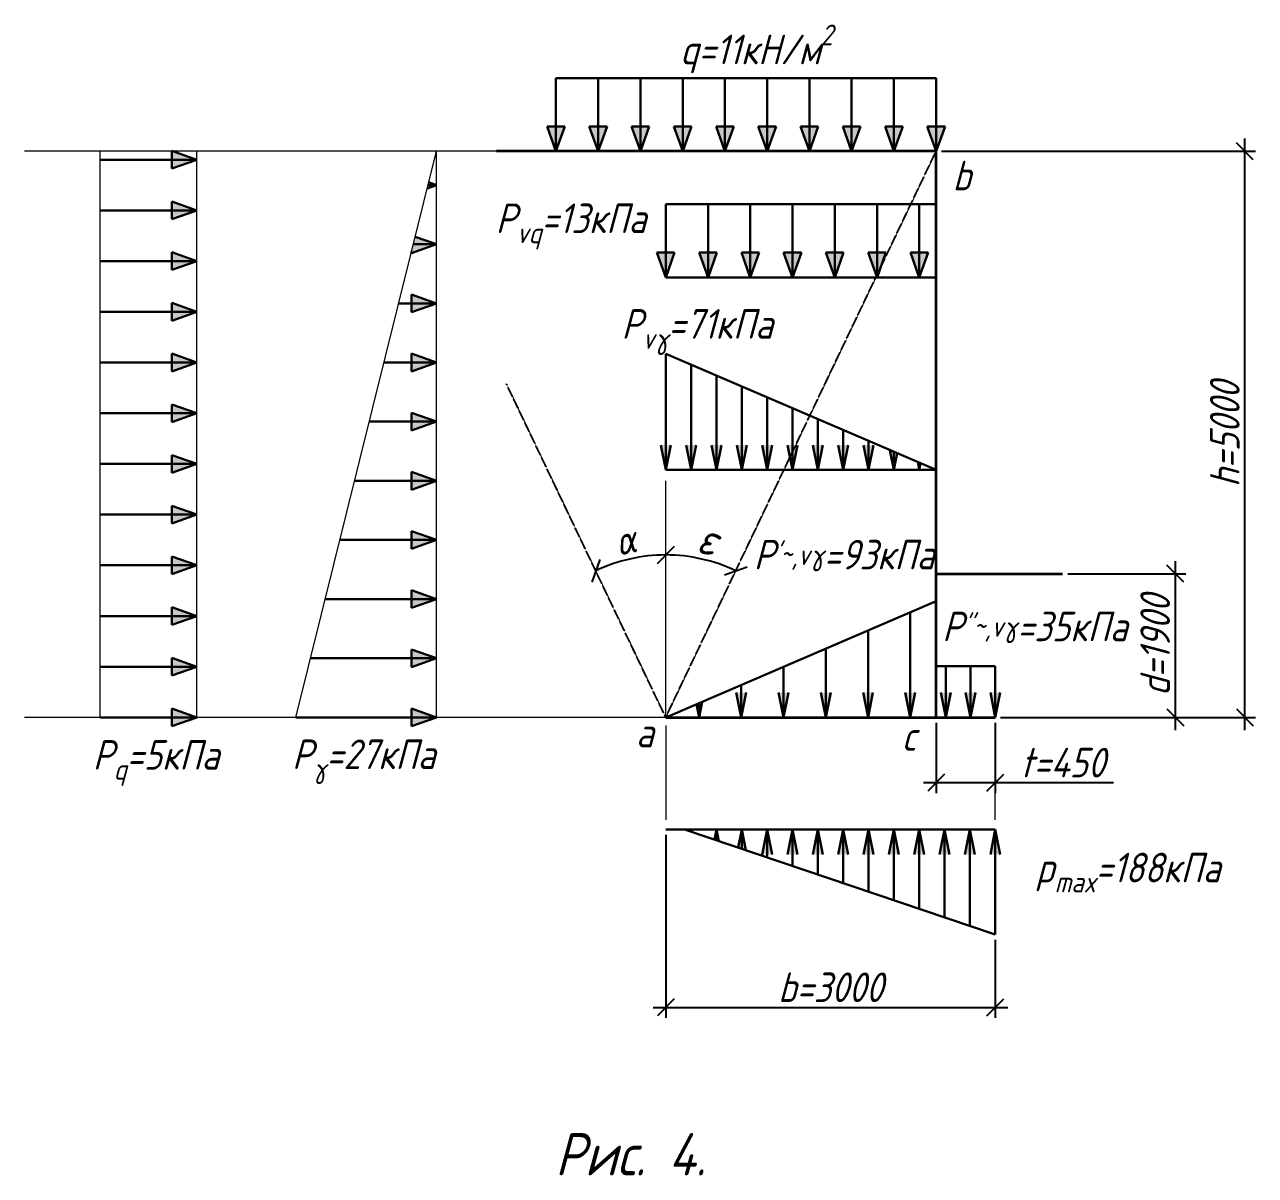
# Model space of a CAD drawing. Header units: millimetres. Extents: x -1004 to 900128, y -352756 to 107728.
# Drawn here: x 462485 to 477051, y -127423 to -113804 of the extents above; entities that cross this region are included whole.
import ezdxf

# ---------------------------------------------------------------- set-up
doc = ezdxf.new("R2010")
doc.units = ezdxf.units.MM
doc.linetypes.add('ACAD_ISO02W100', pattern=[15, 12, -3])
doc.linetypes.add('ACAD_ISO04W100', pattern=[30, 24, -3, 0, -3])
for name, color, linetype, lineweight in [('axles', 152, 'ACAD_ISO04W100', 20), ('basic', 95, 'Continuous', 30), ('hatch', 117, 'ACAD_ISO02W100', 25), ('size', 45, 'Continuous', 20), ('text', 13, 'Continuous', 20), ('thick', 42, 'Continuous', 35), ('thin', 153, 'Continuous', 18)]:
    doc.layers.add(name, color=color, linetype=linetype, lineweight=lineweight)
doc.styles.add('Structures', font='isocpeur.ttf', dxfattribs={"width": 0.85, "oblique": 15})
doc.styles.add('structures 5', font='isocpeur.ttf', dxfattribs={"width": 0.85, "oblique": 15, "height": 5})
doc.dimstyles.new('structures 3.5', dxfattribs={"dimtxt": 3.5, "dimasz": 2, "dimexe": 1.25, "dimexo": 0.625, "dimtad": 1, "dimtxsty": 'Structures', "dimblk": 'OBLIQUE', "dimcen": 2.5, "dimdle": 1.5, "dimadec": 0, "dimazin": 0, "dimtfac": 1, "dimtmove": 0, "dimatfit": 3, "dimfxl": 1, "dimarcsym": 0})

# ---------------------------------------------------------------- blocks, each defined once
blk = doc.blocks.new('_Oblique')
at = {"color": 0, "linetype": 'ByBlock', "lineweight": -2}
blk.add_line((-0.5, -0.5), (0.5, 0.5), dxfattribs=at)
blk = doc.blocks.new('*D722')
at = {"layer": 'Defpoints', "color": 0, "transparency": 16777216}
for p in [(474768, -120303), (473973, -122003), (476103, -122003)]:
    blk.add_point(p, dxfattribs=at)
at = {"layer": 'size', "color": 0, "lineweight": -2, "transparency": 16777216}
for p, q in [((476103, -120153), (476103, -122153)), ((474831, -120303), (476228, -120303)), ((474035, -122003), (476228, -122003))]:
    blk.add_line(p, q, dxfattribs=at)
at = {"layer": 'size', "color": 0, "lineweight": -2, "transparency": 16777216, "xscale": 200, "yscale": 200, "zscale": 200}
for p, rotation in [((476103, -120303), 90), ((476103, -122003), 270)]:
    blk.add_blockref('_Oblique', p, dxfattribs=dict(at, rotation=rotation))
at = {"layer": 'size', "color": 0, "transparency": 16777216, "insert": (475865, -121153), "char_height": 350, "attachment_point": 5, "rotation": 90, "style": 'Structures'}
blk.add_mtext('d=1900', dxfattribs=at)
blk = doc.blocks.new('*D723')
at = {"layer": 'Defpoints', "color": 0, "transparency": 16777216}
for p in [(473273, -122003), (473973, -122003), (473973, -122775)]:
    blk.add_point(p, dxfattribs=at)
at = {"layer": 'size', "color": 0, "lineweight": -2, "transparency": 16777216}
for p, q in [((473273, -122066), (473273, -122900)), ((473973, -122066), (473973, -122900)), ((473123, -122775), (473973, -122775)), ((473973, -122775), (475373, -122775))]:
    blk.add_line(p, q, dxfattribs=at)
at = {"layer": 'size', "color": 0, "lineweight": -2, "transparency": 16777216, "xscale": 200, "yscale": 200, "zscale": 200, "rotation": 180}
blk.add_blockref('_Oblique', (473273, -122775), dxfattribs=at)
at = {"layer": 'size', "color": 0, "lineweight": -2, "transparency": 16777216, "xscale": 200, "yscale": 200, "zscale": 200}
blk.add_blockref('_Oblique', (473973, -122775), dxfattribs=at)
at = {"layer": 'size', "color": 0, "transparency": 16777216, "insert": (474773, -122538), "char_height": 350, "attachment_point": 5, "style": 'Structures'}
blk.add_mtext('t=450', dxfattribs=at)
blk = doc.blocks.new('*D724')
at = {"layer": 'Defpoints', "color": 0, "transparency": 16777216}
for p in [(473273, -115303), (476926, -115303), (473973, -122003)]:
    blk.add_point(p, dxfattribs=at)
at = {"layer": 'size', "color": 0, "lineweight": -2, "transparency": 16777216}
for p, q in [((476926, -122153), (476926, -115153)), ((473335, -115303), (477051, -115303)), ((474035, -122003), (477051, -122003))]:
    blk.add_line(p, q, dxfattribs=at)
at = {"layer": 'size', "color": 0, "lineweight": -2, "transparency": 16777216, "xscale": 200, "yscale": 200, "zscale": 200}
for p, rotation in [((476926, -115303), 90), ((476926, -122003), 270)]:
    blk.add_blockref('_Oblique', p, dxfattribs=dict(at, rotation=rotation))
at = {"layer": 'size', "color": 0, "transparency": 16777216, "insert": (476689, -118653), "char_height": 350, "attachment_point": 5, "rotation": 90, "style": 'Structures'}
blk.add_mtext('h=5000', dxfattribs=at)
blk = doc.blocks.new('*D725')
at = {"layer": 'Defpoints', "color": 0, "transparency": 16777216}
for p in [(473273, -115303), (470073, -119202), (470357, -120103), (470073, -122003), (470073, -122003)]:
    blk.add_point(p, dxfattribs=at)
at = {"layer": 'size', "color": 0, "lineweight": -2, "transparency": 16777216}
blk.add_arc((470073, -122003), 1922, 64.4703, 90, dxfattribs=at)
at = {"layer": 'size', "color": 0, "lineweight": -2, "transparency": 16777216, "xscale": 200, "yscale": 200, "zscale": 200}
for p, rotation in [((470073, -120081), 179.9999999999999), ((470901, -120269), 334.470302009467)]:
    blk.add_blockref('_Oblique', p, dxfattribs=dict(at, rotation=rotation))
at = {"layer": 'size', "color": 0, "transparency": 16777216, "insert": (470576, -119888), "char_height": 350, "attachment_point": 5, "rotation": 346.6245, "style": 'Structures'}
blk.add_mtext('{\\H1.08333x;ε}', dxfattribs=at)
blk = doc.blocks.new('*D726')
at = {"layer": 'Defpoints', "color": 0, "transparency": 16777216}
for p in [(466873, -115303), (470073, -115553), (469789, -120103), (470073, -122003), (470073, -122003)]:
    blk.add_point(p, dxfattribs=at)
at = {"layer": 'size', "color": 0, "lineweight": -2, "transparency": 16777216}
blk.add_arc((470073, -122003), 1922, 90, 115.5297, dxfattribs=at)
at = {"layer": 'size', "color": 0, "lineweight": -2, "transparency": 16777216, "xscale": 200, "yscale": 200, "zscale": 200}
blk.add_blockref('_Oblique', (470073, -120081), dxfattribs=at)
at = {"layer": 'size', "color": 0, "lineweight": -2, "transparency": 16777216, "xscale": 200, "yscale": 200, "zscale": 200, "rotation": 205.5296979905329}
blk.add_blockref('_Oblique', (469245, -120269), dxfattribs=at)
at = {"layer": 'size', "color": 0, "transparency": 16777216, "insert": (469597, -119904), "char_height": 350, "width": 756.43, "attachment_point": 5, "rotation": 12.7648, "style": 'Structures'}
blk.add_mtext('{\\H0.95833x;α}', dxfattribs=at)
blk = doc.blocks.new('*D732')
at = {"layer": 'Defpoints', "color": 0, "transparency": 16777216}
for p in [(470073, -123330), (473973, -124572), (473973, -125435)]:
    blk.add_point(p, dxfattribs=at)
at = {"layer": 'size', "color": 0, "lineweight": -2, "transparency": 16777216}
for p, q in [((470073, -123392), (470073, -125560)), ((473973, -124634), (473973, -125560)), ((469923, -125435), (474123, -125435))]:
    blk.add_line(p, q, dxfattribs=at)
at = {"layer": 'size', "color": 0, "lineweight": -2, "transparency": 16777216, "xscale": 200, "yscale": 200, "zscale": 200, "rotation": 180}
blk.add_blockref('_Oblique', (470073, -125435), dxfattribs=at)
at = {"layer": 'size', "color": 0, "lineweight": -2, "transparency": 16777216, "xscale": 200, "yscale": 200, "zscale": 200}
blk.add_blockref('_Oblique', (473973, -125435), dxfattribs=at)
at = {"layer": 'size', "color": 0, "transparency": 16777216, "insert": (472023, -125197), "char_height": 350, "attachment_point": 5, "style": 'Structures'}
blk.add_mtext('b=3000', dxfattribs=at)

msp = doc.modelspace()

# ---------------------------------------------------------------- hatches: boundary and pattern name
at = {"layer": 'basic'}
h = msp.add_hatch(color=256, dxfattribs=at)
h.dxf.hatch_style = 1
h.paths.add_polyline_path([(468667.973, -115008.495), (468772.899, -115303.151), (468772.899, -115008.495)])
h.paths.add_polyline_path([(468772.899, -115008.495), (468772.899, -115303.151), (468877.824, -115008.495)])
h = msp.add_hatch(color=256, dxfattribs=at)
h.dxf.hatch_style = 1
h.paths.add_polyline_path([(469167.973, -115008.495), (469272.899, -115303.151), (469272.899, -115008.495)])
h.paths.add_polyline_path([(469272.899, -115008.495), (469272.899, -115303.151), (469377.824, -115008.495)])
h = msp.add_hatch(color=256, dxfattribs=at)
h.dxf.hatch_style = 1
h.paths.add_polyline_path([(469667.973, -115008.495), (469772.899, -115303.151), (469772.899, -115008.495)])
h.paths.add_polyline_path([(469772.899, -115008.495), (469772.899, -115303.151), (469877.824, -115008.495)])
h = msp.add_hatch(color=256, dxfattribs=at)
h.dxf.hatch_style = 1
h.paths.add_polyline_path([(470167.973, -115008.495), (470272.899, -115303.151), (470272.899, -115008.495)])
h.paths.add_polyline_path([(470272.899, -115008.495), (470272.899, -115303.151), (470377.824, -115008.495)])
h = msp.add_hatch(color=256, dxfattribs=at)
h.dxf.hatch_style = 1
h.paths.add_polyline_path([(470667.973, -115008.495), (470772.899, -115303.151), (470772.899, -115008.495)])
h.paths.add_polyline_path([(470772.899, -115008.495), (470772.899, -115303.151), (470877.824, -115008.495)])
h = msp.add_hatch(color=256, dxfattribs=at)
h.dxf.hatch_style = 1
h.paths.add_polyline_path([(471167.973, -115008.495), (471272.899, -115303.151), (471272.899, -115008.495)])
h.paths.add_polyline_path([(471272.899, -115008.495), (471272.899, -115303.151), (471377.824, -115008.495)])
h = msp.add_hatch(color=256, dxfattribs=at)
h.dxf.hatch_style = 1
h.paths.add_polyline_path([(471667.973, -115008.495), (471772.899, -115303.151), (471772.899, -115008.495)])
h.paths.add_polyline_path([(471772.899, -115008.495), (471772.899, -115303.151), (471877.824, -115008.495)])
h = msp.add_hatch(color=256, dxfattribs=at)
h.dxf.hatch_style = 1
h.paths.add_polyline_path([(472167.973, -115008.495), (472272.899, -115303.151), (472272.899, -115008.495)])
h.paths.add_polyline_path([(472272.899, -115008.495), (472272.899, -115303.151), (472377.824, -115008.495)])
h = msp.add_hatch(color=256, dxfattribs=at)
h.dxf.hatch_style = 1
h.paths.add_polyline_path([(472667.973, -115008.495), (472772.899, -115303.151), (472772.899, -115008.495)])
h.paths.add_polyline_path([(472772.899, -115008.495), (472772.899, -115303.151), (472877.824, -115008.495)])
h = msp.add_hatch(color=256, dxfattribs=at)
h.dxf.hatch_style = 1
h.paths.add_polyline_path([(473167.973, -115008.495), (473272.899, -115303.151), (473272.899, -115008.495)])
h.paths.add_polyline_path([(473272.899, -115008.495), (473272.899, -115303.151), (473377.824, -115008.495)])
h = msp.add_hatch(color=256, dxfattribs=at)
h.dxf.hatch_style = 1
h.paths.add_polyline_path([(464227.918, -115298.226), (464522.574, -115403.151), (464227.918, -115403.151)])
h.paths.add_polyline_path([(464227.918, -115403.151), (464522.574, -115403.151), (464227.918, -115508.077)])
h = msp.add_hatch(color=256, dxfattribs=at)
h.dxf.hatch_style = 1
h.paths.add_polyline_path([(467266.571, -115670.666), (467258.507, -115703.151), (467357.8, -115703.151)])
h.paths.add_polyline_path([(467357.8, -115703.151), (467258.507, -115703.151), (467248.879, -115741.937)])
h.paths.add_polyline_path([(467357.8, -116403.151), (467084.745, -116403.151), (467072.742, -116451.504), (467097.777, -116495.744)])
h.paths.add_polyline_path([(467106.921, -116313.815), (467084.745, -116403.151), (467357.8, -116403.151)])
h.paths.add_polyline_path([(467072.742, -116451.504), (467063.143, -116490.172), (467063.143, -116508.077), (467097.777, -116495.744)])
h = msp.add_hatch(color=256, dxfattribs=at)
h.dxf.hatch_style = 1
h.paths.add_polyline_path([(464227.918, -115898.226), (464522.574, -116003.151), (464227.918, -116003.151)])
h.paths.add_polyline_path([(464227.918, -116003.151), (464522.574, -116003.151), (464227.918, -116108.077)])
h = msp.add_hatch(color=256, dxfattribs=at)
h.dxf.hatch_style = 1
h.paths.add_polyline_path([(464227.918, -116498.226), (464522.574, -116603.151), (464227.918, -116603.151)])
h.paths.add_polyline_path([(464227.918, -116603.151), (464522.574, -116603.151), (464227.918, -116708.077)])
h = msp.add_hatch(color=256, dxfattribs=at)
h.dxf.hatch_style = 1
h.paths.add_polyline_path([(469967.973, -116501.949), (470072.899, -116796.605), (470072.899, -116501.949)])
h.paths.add_polyline_path([(470072.899, -116501.949), (470072.899, -116796.605), (470177.824, -116501.949)])
h = msp.add_hatch(color=256, dxfattribs=at)
h.dxf.hatch_style = 1
h.paths.add_polyline_path([(470467.973, -116501.949), (470572.899, -116796.605), (470572.899, -116501.949)])
h.paths.add_polyline_path([(470572.899, -116501.949), (470572.899, -116796.605), (470677.824, -116501.949)])
h = msp.add_hatch(color=256, dxfattribs=at)
h.dxf.hatch_style = 1
h.paths.add_polyline_path([(470967.973, -116501.949), (471072.899, -116796.605), (471072.899, -116501.949)])
h.paths.add_polyline_path([(471072.899, -116501.949), (471072.899, -116796.605), (471177.824, -116501.949)])
h = msp.add_hatch(color=256, dxfattribs=at)
h.dxf.hatch_style = 1
h.paths.add_polyline_path([(471467.973, -116501.949), (471572.899, -116796.605), (471572.899, -116501.949)])
h.paths.add_polyline_path([(471572.899, -116501.949), (471572.899, -116796.605), (471677.824, -116501.949)])
h = msp.add_hatch(color=256, dxfattribs=at)
h.dxf.hatch_style = 1
h.paths.add_polyline_path([(471967.973, -116501.949), (472072.899, -116796.605), (472072.899, -116501.949)])
h.paths.add_polyline_path([(472072.899, -116501.949), (472072.899, -116796.605), (472177.824, -116501.949)])
h = msp.add_hatch(color=256, dxfattribs=at)
h.dxf.hatch_style = 1
h.paths.add_polyline_path([(472467.973, -116501.949), (472572.899, -116796.605), (472572.899, -116501.949)])
h.paths.add_polyline_path([(472572.899, -116501.949), (472572.899, -116796.605), (472677.824, -116501.949)])
h = msp.add_hatch(color=256, dxfattribs=at)
h.dxf.hatch_style = 1
h.paths.add_polyline_path([(472967.973, -116501.949), (473072.899, -116796.605), (473072.899, -116501.949)])
h.paths.add_polyline_path([(473072.899, -116501.949), (473072.899, -116796.605), (473177.824, -116501.949)])
h = msp.add_hatch(color=256, dxfattribs=at)
h.dxf.hatch_style = 1
h.paths.add_polyline_path([(464227.918, -117098.226), (464522.574, -117203.151), (464227.918, -117203.151)])
h.paths.add_polyline_path([(464227.918, -117203.151), (464522.574, -117203.151), (464227.918, -117308.077)])
h = msp.add_hatch(color=256, dxfattribs=at)
h.dxf.hatch_style = 1
h.paths.add_polyline_path([(467063.143, -116998.226), (467357.8, -117103.151), (467063.143, -117103.151)])
h.paths.add_polyline_path([(467063.143, -117103.151), (467357.8, -117103.151), (467063.143, -117208.077)])
h = msp.add_hatch(color=256, dxfattribs=at)
h.dxf.hatch_style = 1
h.paths.add_polyline_path([(464227.918, -117698.226), (464522.574, -117803.151), (464227.918, -117803.151)])
h.paths.add_polyline_path([(464227.918, -117803.151), (464522.574, -117803.151), (464227.918, -117908.077)])
h = msp.add_hatch(color=256, dxfattribs=at)
h.dxf.hatch_style = 1
h.paths.add_polyline_path([(467063.143, -117698.226), (467357.8, -117803.151), (467063.143, -117803.151)])
h.paths.add_polyline_path([(467063.143, -117803.151), (467357.8, -117803.151), (467063.143, -117908.077)])
h = msp.add_hatch(color=256, dxfattribs=at)
h.dxf.hatch_style = 1
h.paths.add_polyline_path([(464227.918, -118298.226), (464522.574, -118403.151), (464227.918, -118403.151)])
h.paths.add_polyline_path([(464227.918, -118403.151), (464522.574, -118403.151), (464227.918, -118508.077)])
h = msp.add_hatch(color=256, dxfattribs=at)
h.dxf.hatch_style = 1
h.paths.add_polyline_path([(467063.143, -118398.226), (467357.8, -118503.151), (467063.143, -118503.151)])
h.paths.add_polyline_path([(467063.143, -118503.151), (467357.8, -118503.151), (467063.143, -118608.077)])
h = msp.add_hatch(color=256, dxfattribs=at)
h.dxf.hatch_style = 1
h.paths.add_polyline_path([(470014.167, -118779.315), (470072.899, -118779.315), (470072.899, -119073.971)])
h.paths.add_polyline_path([(470072.899, -118779.315), (470131.631, -118779.315), (470072.899, -119073.971)])
h = msp.add_hatch(color=256, dxfattribs=at)
h.dxf.hatch_style = 1
h.paths.add_polyline_path([(470314.167, -118779.315), (470372.899, -118779.315), (470372.899, -119073.971)])
h.paths.add_polyline_path([(470372.899, -118779.315), (470431.631, -118779.315), (470372.899, -119073.971)])
h = msp.add_hatch(color=256, dxfattribs=at)
h.dxf.hatch_style = 1
h.paths.add_polyline_path([(470614.167, -118779.315), (470672.899, -118779.315), (470672.899, -119073.971)])
h.paths.add_polyline_path([(470672.899, -118779.315), (470731.631, -118779.315), (470672.899, -119073.971)])
h = msp.add_hatch(color=256, dxfattribs=at)
h.dxf.hatch_style = 1
h.paths.add_polyline_path([(470914.167, -118779.315), (470972.899, -118779.315), (470972.899, -119073.971)])
h.paths.add_polyline_path([(470972.899, -118779.315), (471031.631, -118779.315), (470972.899, -119073.971)])
h = msp.add_hatch(color=256, dxfattribs=at)
h.dxf.hatch_style = 1
h.paths.add_polyline_path([(471214.167, -118779.315), (471272.899, -118779.315), (471272.899, -119073.971)])
h.paths.add_polyline_path([(471272.899, -118779.315), (471331.631, -118779.315), (471272.899, -119073.971)])
h = msp.add_hatch(color=256, dxfattribs=at)
h.dxf.hatch_style = 1
h.paths.add_polyline_path([(471514.167, -118779.315), (471572.899, -118779.315), (471572.899, -119073.971)])
h.paths.add_polyline_path([(471572.899, -118779.315), (471631.631, -118779.315), (471572.899, -119073.971)])
h = msp.add_hatch(color=256, dxfattribs=at)
h.dxf.hatch_style = 1
h.paths.add_polyline_path([(471814.167, -118779.315), (471872.899, -118779.315), (471872.899, -119073.971)])
h.paths.add_polyline_path([(471872.899, -118779.315), (471931.631, -118779.315), (471872.899, -119073.971)])
h = msp.add_hatch(color=256, dxfattribs=at)
h.dxf.hatch_style = 1
h.paths.add_polyline_path([(472114.167, -118779.315), (472172.899, -118779.315), (472172.899, -119073.971)])
h.paths.add_polyline_path([(472172.899, -118779.315), (472231.631, -118779.315), (472172.899, -119073.971)])
h = msp.add_hatch(color=256, dxfattribs=at)
h.dxf.hatch_style = 1
h.paths.add_polyline_path([(472414.167, -118779.315), (472472.899, -118779.315), (472472.899, -119073.971)])
h.paths.add_polyline_path([(472472.899, -118779.315), (472531.631, -118779.315), (472472.899, -119073.971)])
h = msp.add_hatch(color=256, dxfattribs=at)
h.dxf.hatch_style = 1
h.paths.add_polyline_path([(472812.313, -118876.232), (472772.899, -118859.31), (472772.899, -119073.971)])
h.paths.add_polyline_path([(472772.899, -118859.31), (472726.108, -118839.222), (472772.899, -119073.971)])
h.paths.add_polyline_path([(473088.664, -118994.875), (473072.899, -118988.107), (473072.899, -119073.971)])
h.paths.add_polyline_path([(473072.899, -118988.107), (473054.182, -118980.071), (473072.899, -119073.971)])
h = msp.add_hatch(color=256, dxfattribs=at)
h.dxf.hatch_style = 1
h.paths.add_polyline_path([(464227.918, -118898.226), (464522.574, -119003.151), (464227.918, -119003.151)])
h.paths.add_polyline_path([(464227.918, -119003.151), (464522.574, -119003.151), (464227.918, -119108.077)])
h = msp.add_hatch(color=256, dxfattribs=at)
h.dxf.hatch_style = 1
h.paths.add_polyline_path([(467063.143, -119098.226), (467357.8, -119203.151), (467063.143, -119203.151)])
h.paths.add_polyline_path([(467063.143, -119203.151), (467357.8, -119203.151), (467063.143, -119308.077)])
h = msp.add_hatch(color=256, dxfattribs=at)
h.dxf.hatch_style = 1
h.paths.add_polyline_path([(464227.918, -119498.226), (464522.574, -119603.151), (464227.918, -119603.151)])
h.paths.add_polyline_path([(464227.918, -119603.151), (464522.574, -119603.151), (464227.918, -119708.077)])
h = msp.add_hatch(color=256, dxfattribs=at)
h.dxf.hatch_style = 1
h.paths.add_polyline_path([(467063.143, -119798.226), (467357.8, -119903.151), (467063.143, -119903.151)])
h.paths.add_polyline_path([(467063.143, -119903.151), (467357.8, -119903.151), (467063.143, -120008.077)])
h = msp.add_hatch(color=256, dxfattribs=at)
h.dxf.hatch_style = 1
h.paths.add_polyline_path([(464227.918, -120098.226), (464522.574, -120203.151), (464227.918, -120203.151)])
h.paths.add_polyline_path([(464227.918, -120203.151), (464522.574, -120203.151), (464227.918, -120308.077)])
h = msp.add_hatch(color=256, dxfattribs=at)
h.dxf.hatch_style = 1
h.paths.add_polyline_path([(467063.143, -120498.226), (467357.8, -120603.151), (467063.143, -120603.151)])
h.paths.add_polyline_path([(467063.143, -120603.151), (467357.8, -120603.151), (467063.143, -120708.077)])
h = msp.add_hatch(color=256, dxfattribs=at)
h.dxf.hatch_style = 1
h.paths.add_polyline_path([(464227.918, -120698.226), (464522.574, -120803.151), (464227.918, -120803.151)])
h.paths.add_polyline_path([(464227.918, -120803.151), (464522.574, -120803.151), (464227.918, -120908.077)])
h = msp.add_hatch(color=256, dxfattribs=at)
h.dxf.hatch_style = 1
h.paths.add_polyline_path([(464227.918, -121298.226), (464522.574, -121403.151), (464227.918, -121403.151)])
h.paths.add_polyline_path([(464227.918, -121403.151), (464522.574, -121403.151), (464227.918, -121508.077)])
h = msp.add_hatch(color=256, dxfattribs=at)
h.dxf.hatch_style = 1
h.paths.add_polyline_path([(467063.143, -121198.226), (467357.8, -121303.151), (467063.143, -121303.151)])
h.paths.add_polyline_path([(467063.143, -121303.151), (467357.8, -121303.151), (467063.143, -121408.077)])
h = msp.add_hatch(color=256, dxfattribs=at)
h.dxf.hatch_style = 1
h.paths.add_polyline_path([(471025.284, -121708.495), (470966.552, -121708.495), (470966.552, -122003.151)])
h.paths.add_polyline_path([(470966.552, -121708.495), (470907.82, -121708.495), (470966.552, -122003.151)])
h = msp.add_hatch(color=256, dxfattribs=at)
h.dxf.hatch_style = 1
h.paths.add_polyline_path([(471525.284, -121708.495), (471466.552, -121708.495), (471466.552, -122003.151)])
h.paths.add_polyline_path([(471466.552, -121708.495), (471407.82, -121708.495), (471466.552, -122003.151)])
h = msp.add_hatch(color=256, dxfattribs=at)
h.dxf.hatch_style = 1
h.paths.add_polyline_path([(472025.284, -121708.495), (471966.552, -121708.495), (471966.552, -122003.151)])
h.paths.add_polyline_path([(471966.552, -121708.495), (471907.82, -121708.495), (471966.552, -122003.151)])
h = msp.add_hatch(color=256, dxfattribs=at)
h.dxf.hatch_style = 1
h.paths.add_polyline_path([(472525.284, -121708.495), (472466.552, -121708.495), (472466.552, -122003.151)])
h.paths.add_polyline_path([(472466.552, -121708.495), (472407.82, -121708.495), (472466.552, -122003.151)])
h = msp.add_hatch(color=256, dxfattribs=at)
h.dxf.hatch_style = 1
h.paths.add_polyline_path([(473025.284, -121708.495), (472966.552, -121708.495), (472966.552, -122003.151)])
h.paths.add_polyline_path([(472966.552, -121708.495), (472907.82, -121708.495), (472966.552, -122003.151)])
h = msp.add_hatch(color=256, dxfattribs=at)
h.dxf.hatch_style = 1
h.paths.add_polyline_path([(473446.21, -121708.495), (473387.478, -121708.495), (473387.478, -122003.151)])
h.paths.add_polyline_path([(473387.478, -121708.495), (473328.746, -121708.495), (473387.478, -122003.151)])
h = msp.add_hatch(color=256, dxfattribs=at)
h.dxf.hatch_style = 1
h.paths.add_polyline_path([(473738.92, -121708.495), (473680.188, -121708.495), (473680.188, -122003.151)])
h.paths.add_polyline_path([(473680.188, -121708.495), (473621.456, -121708.495), (473680.188, -122003.151)])
h = msp.add_hatch(color=256, dxfattribs=at)
h.dxf.hatch_style = 1
h.paths.add_polyline_path([(474031.631, -121708.495), (473972.899, -121708.495), (473972.899, -122003.151)])
h.paths.add_polyline_path([(473972.899, -121708.495), (473914.167, -121708.495), (473972.899, -122003.151)])
h = msp.add_hatch(color=256, dxfattribs=at)
h.dxf.hatch_style = 1
h.paths.add_polyline_path([(464227.918, -121898.226), (464522.574, -122003.151), (464227.918, -122003.151)])
h.paths.add_polyline_path([(464227.918, -122003.151), (464522.574, -122003.151), (464227.918, -122108.077)])
h = msp.add_hatch(color=256, dxfattribs=at)
h.dxf.hatch_style = 1
h.paths.add_polyline_path([(467063.143, -121898.226), (467357.8, -122003.151), (467063.143, -122003.151)])
h.paths.add_polyline_path([(467063.143, -122003.151), (467357.8, -122003.151), (467063.143, -122108.077)])
h = msp.add_hatch(color=256, dxfattribs=at)
h.dxf.hatch_style = 1
h.paths.add_polyline_path([(470503.391, -121818.332), (470466.552, -121834.148), (470466.552, -122003.151)])
h.paths.add_polyline_path([(470466.552, -121834.148), (470435.521, -121847.47), (470466.552, -122003.151)])
h = msp.add_hatch(color=256, dxfattribs=at)
h.dxf.hatch_style = 1
h.paths.add_polyline_path([(470972.899, -123329.605), (470972.899, -123559.162), (471021.956, -123575.723)])
h.paths.add_polyline_path([(470972.899, -123329.605), (470930.027, -123544.689), (470972.899, -123559.162)])
h.paths.add_polyline_path([(470672.899, -123329.605), (470672.899, -123457.887), (470700.313, -123467.141)])
h.paths.add_polyline_path([(470672.899, -123329.605), (470648.941, -123449.799), (470672.899, -123457.887)])
h.paths.add_polyline_path([(470372.899, -123329.605), (470367.855, -123354.909), (470372.899, -123356.612)])
h.paths.add_polyline_path([(470372.899, -123329.605), (470372.899, -123356.612), (470378.67, -123358.56)])
h = msp.add_hatch(color=256, dxfattribs=at)
h.dxf.hatch_style = 1
h.paths.add_polyline_path([(471214.167, -123624.261), (471272.899, -123624.261), (471272.899, -123329.605)])
h.paths.add_polyline_path([(471272.899, -123624.261), (471331.631, -123624.261), (471272.899, -123329.605)])
h = msp.add_hatch(color=256, dxfattribs=at)
h.dxf.hatch_style = 1
h.paths.add_polyline_path([(471514.167, -123624.261), (471572.899, -123624.261), (471572.899, -123329.605)])
h.paths.add_polyline_path([(471572.899, -123624.261), (471631.631, -123624.261), (471572.899, -123329.605)])
h = msp.add_hatch(color=256, dxfattribs=at)
h.dxf.hatch_style = 1
h.paths.add_polyline_path([(471814.167, -123624.261), (471872.899, -123624.261), (471872.899, -123329.605)])
h.paths.add_polyline_path([(471872.899, -123624.261), (471931.631, -123624.261), (471872.899, -123329.605)])
h = msp.add_hatch(color=256, dxfattribs=at)
h.dxf.hatch_style = 1
h.paths.add_polyline_path([(472114.167, -123624.261), (472172.899, -123624.261), (472172.899, -123329.605)])
h.paths.add_polyline_path([(472172.899, -123624.261), (472231.631, -123624.261), (472172.899, -123329.605)])
h = msp.add_hatch(color=256, dxfattribs=at)
h.dxf.hatch_style = 1
h.paths.add_polyline_path([(472414.167, -123624.261), (472472.899, -123624.261), (472472.899, -123329.605)])
h.paths.add_polyline_path([(472472.899, -123624.261), (472531.631, -123624.261), (472472.899, -123329.605)])
h = msp.add_hatch(color=256, dxfattribs=at)
h.dxf.hatch_style = 1
h.paths.add_polyline_path([(472714.167, -123624.261), (472772.899, -123624.261), (472772.899, -123329.605)])
h.paths.add_polyline_path([(472772.899, -123624.261), (472831.631, -123624.261), (472772.899, -123329.605)])
h = msp.add_hatch(color=256, dxfattribs=at)
h.dxf.hatch_style = 1
h.paths.add_polyline_path([(473014.167, -123624.261), (473072.899, -123624.261), (473072.899, -123329.605)])
h.paths.add_polyline_path([(473072.899, -123624.261), (473131.631, -123624.261), (473072.899, -123329.605)])
h = msp.add_hatch(color=256, dxfattribs=at)
h.dxf.hatch_style = 1
h.paths.add_polyline_path([(473314.167, -123624.261), (473372.899, -123624.261), (473372.899, -123329.605)])
h.paths.add_polyline_path([(473372.899, -123624.261), (473431.631, -123624.261), (473372.899, -123329.605)])
h = msp.add_hatch(color=256, dxfattribs=at)
h.dxf.hatch_style = 1
h.paths.add_polyline_path([(473614.167, -123624.261), (473672.899, -123624.261), (473672.899, -123329.605)])
h.paths.add_polyline_path([(473672.899, -123624.261), (473731.631, -123624.261), (473672.899, -123329.605)])
h = msp.add_hatch(color=256, dxfattribs=at)
h.dxf.hatch_style = 1
h.paths.add_polyline_path([(473914.167, -123624.261), (473972.899, -123624.261), (473972.899, -123329.605)])
h.paths.add_polyline_path([(473972.899, -123624.261), (474031.631, -123624.261), (473972.899, -123329.605)])

# ---------------------------------------------------------------- linework, layer by layer
at = {"layer": 'axles', "ltscale": 0.2}
for p, q in [((468071.183, -115303.151), (462484.574, -115303.151)), ((470072.899, -122003.151), (462484.574, -122003.151))]:
    msp.add_line(p, q, dxfattribs=at)
at = {"layer": 'basic'}
for p, q in [((468772.899, -115303.151), (468772.899, -114436.618)), ((473272.899, -114436.618), (468772.899, -114436.618)), ((469272.899, -115303.151), (469272.899, -114436.618)), ((469772.899, -115303.151), (469772.899, -114436.618)), ((470272.899, -115303.151), (470272.899, -114436.618)), ((470772.899, -115303.151), (470772.899, -114436.618)), ((471272.899, -115303.151), (471272.899, -114436.618)), ((471772.899, -115303.151), (471772.899, -114436.618)), ((472272.899, -115303.151), (472272.899, -114436.618)), ((472772.899, -115303.151), (472772.899, -114436.618)), ((473272.899, -115303.151), (473272.899, -114436.618)), ((468772.899, -115303.151), (468667.973, -115008.495)), ((468877.824, -115008.495), (468667.973, -115008.495)), ((468772.899, -115303.151), (468877.824, -115008.495)), ((469272.899, -115303.151), (469167.973, -115008.495)), ((469377.824, -115008.495), (469167.973, -115008.495)), ((469272.899, -115303.151), (469377.824, -115008.495)), ((469772.899, -115303.151), (469667.973, -115008.495)), ((469877.824, -115008.495), (469667.973, -115008.495)), ((469772.899, -115303.151), (469877.824, -115008.495)), ((470272.899, -115303.151), (470167.973, -115008.495)), ((470377.824, -115008.495), (470167.973, -115008.495)), ((470272.899, -115303.151), (470377.824, -115008.495)), ((470772.899, -115303.151), (470667.973, -115008.495)), ((470877.824, -115008.495), (470667.973, -115008.495)), ((470772.899, -115303.151), (470877.824, -115008.495)), ((471272.899, -115303.151), (471167.973, -115008.495)), ((471377.824, -115008.495), (471167.973, -115008.495)), ((471272.899, -115303.151), (471377.824, -115008.495)), ((471772.899, -115303.151), (471667.973, -115008.495)), ((471877.824, -115008.495), (471667.973, -115008.495)), ((471772.899, -115303.151), (471877.824, -115008.495)), ((472272.899, -115303.151), (472167.973, -115008.495)), ((472377.824, -115008.495), (472167.973, -115008.495)), ((472272.899, -115303.151), (472377.824, -115008.495)), ((472772.899, -115303.151), (472667.973, -115008.495)), ((472877.824, -115008.495), (472667.973, -115008.495)), ((472772.899, -115303.151), (472877.824, -115008.495)), ((473272.899, -115303.151), (473167.973, -115008.495)), ((473377.824, -115008.495), (473167.973, -115008.495)), ((473272.899, -115303.151), (473377.824, -115008.495)), ((464522.574, -115403.151), (464227.918, -115298.226)), ((464227.918, -115508.077), (464227.918, -115298.226)), ((464522.574, -115403.151), (463380.707, -115403.151)), ((464522.574, -115403.151), (464227.918, -115508.077)), ((467357.8, -115703.151), (467248.879, -115741.937)), ((467357.8, -115703.151), (467258.507, -115703.151)), ((467357.8, -115703.151), (467266.571, -115670.666)), ((464522.574, -116003.151), (464227.918, -115898.226)), ((464227.918, -116108.077), (464227.918, -115898.226)), ((470072.899, -116796.605), (470072.899, -115930.072)), ((470072.899, -115930.072), (473272.899, -115930.072)), ((470572.899, -116796.605), (470572.899, -115930.072)), ((471072.899, -116796.605), (471072.899, -115930.072)), ((471572.899, -116796.605), (471572.899, -115930.072)), ((472072.899, -116796.605), (472072.899, -115930.072)), ((472572.899, -116796.605), (472572.899, -115930.072)), ((473072.899, -116796.605), (473072.899, -115930.072)), ((464522.574, -116003.151), (463380.707, -116003.151)), ((464522.574, -116003.151), (464227.918, -116108.077)), ((467357.8, -116403.151), (467106.921, -116313.815)), ((464522.574, -116603.151), (464227.918, -116498.226)), ((464227.918, -116708.077), (464227.918, -116498.226)), ((467357.8, -116403.151), (467063.143, -116508.077)), ((467063.143, -116508.077), (467063.143, -116490.172)), ((467357.8, -116403.151), (467084.745, -116403.151)), ((470072.899, -116796.605), (469967.973, -116501.949)), ((470177.824, -116501.949), (469967.973, -116501.949)), ((470072.899, -116796.605), (470177.824, -116501.949)), ((470572.899, -116796.605), (470467.973, -116501.949)), ((470677.824, -116501.949), (470467.973, -116501.949)), ((470572.899, -116796.605), (470677.824, -116501.949)), ((471072.899, -116796.605), (470967.973, -116501.949)), ((471177.824, -116501.949), (470967.973, -116501.949)), ((471072.899, -116796.605), (471177.824, -116501.949)), ((471572.899, -116796.605), (471467.973, -116501.949)), ((471677.824, -116501.949), (471467.973, -116501.949)), ((471572.899, -116796.605), (471677.824, -116501.949)), ((472072.899, -116796.605), (471967.973, -116501.949)), ((472177.824, -116501.949), (471967.973, -116501.949)), ((472072.899, -116796.605), (472177.824, -116501.949)), ((472572.899, -116796.605), (472467.973, -116501.949)), ((472677.824, -116501.949), (472467.973, -116501.949)), ((472572.899, -116796.605), (472677.824, -116501.949)), ((473072.899, -116796.605), (472967.973, -116501.949)), ((473177.824, -116501.949), (472967.973, -116501.949)), ((473072.899, -116796.605), (473177.824, -116501.949)), ((464522.574, -116603.151), (463380.707, -116603.151)), ((464522.574, -116603.151), (464227.918, -116708.077)), ((473272.899, -116796.605), (470072.899, -116796.605)), ((464522.574, -117203.151), (464227.918, -117098.226)), ((464227.918, -117308.077), (464227.918, -117098.226)), ((467357.8, -117103.151), (466910.982, -117103.151)), ((467357.8, -117103.151), (467063.143, -116998.226)), ((467063.143, -117208.077), (467063.143, -116998.226)), ((467357.8, -117103.151), (467063.143, -117208.077)), ((464522.574, -117203.151), (463380.707, -117203.151)), ((464522.574, -117203.151), (464227.918, -117308.077)), ((464522.574, -117803.151), (463380.707, -117803.151)), ((464522.574, -117803.151), (464227.918, -117698.226)), ((464227.918, -117908.077), (464227.918, -117698.226)), ((464522.574, -117803.151), (464227.918, -117908.077)), ((467357.8, -117803.151), (466737.22, -117803.151)), ((467357.8, -117803.151), (467063.143, -117698.226)), ((467063.143, -117908.077), (467063.143, -117698.226)), ((467357.8, -117803.151), (467063.143, -117908.077)), ((473272.899, -119073.971), (470072.899, -117700.141)), ((470072.899, -119073.971), (470072.899, -117700.141)), ((470372.899, -119073.971), (470372.899, -117828.937)), ((470672.899, -119073.971), (470672.899, -117957.734)), ((470972.899, -119073.971), (470972.899, -118086.53)), ((471272.899, -119073.971), (471272.899, -118215.327)), ((464522.574, -118403.151), (463380.707, -118403.151)), ((464522.574, -118403.151), (464227.918, -118298.226)), ((464227.918, -118508.077), (464227.918, -118298.226)), ((464522.574, -118403.151), (464227.918, -118508.077)), ((467357.8, -118503.151), (467063.143, -118398.226)), ((467063.143, -118608.077), (467063.143, -118398.226)), ((471572.899, -119073.971), (471572.899, -118344.124)), ((467357.8, -118503.151), (466563.457, -118503.151)), ((467357.8, -118503.151), (467063.143, -118608.077)), ((471872.899, -119073.971), (471872.899, -118472.92)), ((472172.899, -119073.971), (472172.899, -118601.717)), ((470072.899, -119073.971), (470014.167, -118779.315)), ((470072.899, -119073.971), (470131.631, -118779.315)), ((470372.899, -119073.971), (470314.167, -118779.315)), ((470372.899, -119073.971), (470431.631, -118779.315)), ((470672.899, -119073.971), (470614.167, -118779.315)), ((470672.899, -119073.971), (470731.631, -118779.315)), ((470972.899, -119073.971), (470914.167, -118779.315)), ((470972.899, -119073.971), (471031.631, -118779.315)), ((471272.899, -119073.971), (471214.167, -118779.315)), ((471272.899, -119073.971), (471331.631, -118779.315)), ((471572.899, -119073.971), (471514.167, -118779.315)), ((471572.899, -119073.971), (471631.631, -118779.315)), ((471872.899, -119073.971), (471814.167, -118779.315)), ((471872.899, -119073.971), (471931.631, -118779.315)), ((472172.899, -119073.971), (472114.167, -118779.315)), ((472172.899, -119073.971), (472231.631, -118779.315)), ((472472.899, -119073.971), (472414.167, -118779.315)), ((472472.899, -119073.971), (472472.899, -118730.514)), ((472472.899, -119073.971), (472531.631, -118779.315)), ((472772.899, -119073.971), (472726.108, -118839.222)), ((472772.899, -119073.971), (472772.899, -118859.31)), ((464522.574, -119003.151), (463380.707, -119003.151)), ((464522.574, -119003.151), (464227.918, -118898.226)), ((464227.918, -119108.077), (464227.918, -118898.226)), ((464522.574, -119003.151), (464227.918, -119108.077)), ((472772.899, -119073.971), (472812.313, -118876.232)), ((473072.899, -119073.971), (473054.182, -118980.071)), ((473072.899, -119073.971), (473072.899, -118988.107)), ((473072.899, -119073.971), (473088.664, -118994.875)), ((467357.8, -119203.151), (467063.143, -119098.226)), ((467063.143, -119308.077), (467063.143, -119098.226)), ((473272.899, -119073.971), (470072.899, -119073.971)), ((467357.8, -119203.151), (466389.695, -119203.151)), ((467357.8, -119203.151), (467063.143, -119308.077)), ((464522.574, -119603.151), (464227.918, -119498.226)), ((464227.918, -119708.077), (464227.918, -119498.226)), ((464522.574, -119603.151), (463380.707, -119603.151)), ((464522.574, -119603.151), (464227.918, -119708.077)), ((467357.8, -119903.151), (467063.143, -119798.226)), ((467063.143, -120008.077), (467063.143, -119798.226)), ((467357.8, -119903.151), (466215.933, -119903.151)), ((467357.8, -119903.151), (467063.143, -120008.077)), ((464522.574, -120203.151), (464227.918, -120098.226)), ((464227.918, -120308.077), (464227.918, -120098.226)), ((464522.574, -120203.151), (463380.707, -120203.151)), ((464522.574, -120203.151), (464227.918, -120308.077)), ((467357.8, -120603.151), (466042.17, -120603.151)), ((467357.8, -120603.151), (467063.143, -120498.226)), ((467063.143, -120708.077), (467063.143, -120498.226)), ((467357.8, -120603.151), (467063.143, -120708.077)), ((464522.574, -120803.151), (464227.918, -120698.226)), ((464227.918, -120908.077), (464227.918, -120698.226)), ((470072.899, -122003.151), (473272.899, -120629.321)), ((464522.574, -120803.151), (463380.707, -120803.151)), ((464522.574, -120803.151), (464227.918, -120908.077)), ((472966.552, -122003.151), (472966.552, -120760.842)), ((472466.552, -122003.151), (472466.552, -120975.503)), ((471966.552, -122003.151), (471966.552, -121190.164)), ((464522.574, -121403.151), (464227.918, -121298.226)), ((464227.918, -121508.077), (464227.918, -121298.226)), ((467357.8, -121303.151), (465868.408, -121303.151)), ((467357.8, -121303.151), (467063.143, -121198.226)), ((467063.143, -121408.077), (467063.143, -121198.226)), ((467357.8, -121303.151), (467063.143, -121408.077)), ((464522.574, -121403.151), (463380.707, -121403.151)), ((464522.574, -121403.151), (464227.918, -121508.077)), ((471466.552, -122003.151), (471466.552, -121404.825)), ((473972.899, -121395.55), (473272.899, -121395.55)), ((473387.478, -122003.151), (473387.478, -121395.55)), ((473680.188, -122003.151), (473680.188, -121395.55)), ((473972.899, -122003.151), (473972.899, -121395.55)), ((470966.552, -122003.151), (470966.552, -121619.486)), ((470966.552, -122003.151), (470907.82, -121708.495)), ((470966.552, -122003.151), (471025.284, -121708.495)), ((471466.552, -122003.151), (471407.82, -121708.495)), ((471466.552, -122003.151), (471525.284, -121708.495)), ((471966.552, -122003.151), (471907.82, -121708.495)), ((471966.552, -122003.151), (472025.284, -121708.495)), ((472466.552, -122003.151), (472407.82, -121708.495)), ((472466.552, -122003.151), (472525.284, -121708.495)), ((472966.552, -122003.151), (472907.82, -121708.495)), ((472966.552, -122003.151), (473025.284, -121708.495)), ((473387.478, -122003.151), (473328.746, -121708.495)), ((473387.478, -122003.151), (473446.21, -121708.495)), ((473680.188, -122003.151), (473621.456, -121708.495)), ((473680.188, -122003.151), (473738.92, -121708.495)), ((473972.899, -122003.151), (473914.167, -121708.495)), ((473972.899, -122003.151), (474031.631, -121708.495)), ((464522.574, -122003.151), (464227.918, -121898.226)), ((464227.918, -122108.077), (464227.918, -121898.226)), ((467357.8, -122003.151), (467063.143, -121898.226)), ((467063.143, -122108.077), (467063.143, -121898.226)), ((470466.552, -122003.151), (470435.521, -121847.47)), ((470466.552, -122003.151), (470503.391, -121818.332)), ((470466.552, -122003.151), (470466.552, -121834.148)), ((464522.574, -122003.151), (463380.707, -122003.151)), ((464522.574, -122003.151), (464227.918, -122108.077)), ((467357.8, -122003.151), (465694.646, -122003.151)), ((467357.8, -122003.151), (467063.143, -122108.077)), ((473972.899, -123329.605), (470072.899, -123329.605)), ((470292.899, -123329.605), (473972.899, -124571.914)), ((470372.899, -123329.605), (470367.855, -123354.909)), ((470372.899, -123329.605), (470372.899, -123356.612)), ((470372.899, -123329.605), (470378.67, -123358.56)), ((470672.899, -123329.605), (470648.941, -123449.799)), ((470672.899, -123329.605), (470672.899, -123457.887)), ((470672.899, -123329.605), (470700.313, -123467.141)), ((470972.899, -123329.605), (470930.027, -123544.689)), ((470972.899, -123329.605), (470972.899, -123559.162)), ((470972.899, -123329.605), (471021.956, -123575.723)), ((471272.899, -123329.605), (471214.167, -123624.261)), ((471272.899, -123329.605), (471272.899, -123660.437)), ((471272.899, -123329.605), (471331.631, -123624.261)), ((471572.899, -123329.605), (471514.167, -123624.261)), ((471572.899, -123329.605), (471572.899, -123761.712)), ((471572.899, -123329.605), (471631.631, -123624.261)), ((471872.899, -123329.605), (471814.167, -123624.261)), ((471872.899, -123329.605), (471872.899, -123862.988)), ((471872.899, -123329.605), (471931.631, -123624.261)), ((472172.899, -123329.605), (472114.167, -123624.261)), ((472172.899, -123329.605), (472172.899, -123964.263)), ((472172.899, -123329.605), (472231.631, -123624.261)), ((472472.899, -123329.605), (472414.167, -123624.261)), ((472472.899, -123329.605), (472472.899, -124065.538)), ((472472.899, -123329.605), (472531.631, -123624.261)), ((472772.899, -123329.605), (472714.167, -123624.261)), ((472772.899, -123329.605), (472772.899, -124166.813)), ((472772.899, -123329.605), (472831.631, -123624.261)), ((473072.899, -123329.605), (473014.167, -123624.261)), ((473072.899, -123329.605), (473072.899, -124268.088)), ((473072.899, -123329.605), (473131.631, -123624.261)), ((473372.899, -123329.605), (473314.167, -123624.261)), ((473372.899, -123329.605), (473372.899, -124369.364)), ((473372.899, -123329.605), (473431.631, -123624.261)), ((473672.899, -123329.605), (473614.167, -123624.261)), ((473672.899, -123329.605), (473672.899, -124470.639)), ((473672.899, -123329.605), (473731.631, -123624.261)), ((473972.899, -123329.605), (473914.167, -123624.261)), ((473972.899, -123329.605), (473972.899, -124571.914)), ((473972.899, -123329.605), (474031.631, -123624.261))]:
    msp.add_line(p, q, dxfattribs=at)
at = {"layer": 'hatch', "ltscale": 0.3}
for q in [(473272.899, -115303.151), (468187.162, -118054.889)]:
    msp.add_line((470072.899, -122003.151), q, dxfattribs=at)
at = {"layer": 'thick'}
for p, q in [((473272.899, -115303.151), (468071.183, -115303.151)), ((473272.899, -122003.151), (473272.899, -115303.151)), ((473272.899, -120303.151), (474768.221, -120303.151)), ((470072.899, -122003.151), (473972.899, -122003.151))]:
    msp.add_line(p, q, dxfattribs=at)
at = {"layer": 'thin'}
for p, q in [((463380.707, -122003.151), (463380.707, -115303.151)), ((464522.574, -122003.151), (464522.574, -115303.151)), ((465694.646, -122003.151), (467357.8, -115303.151)), ((467357.8, -122003.151), (467357.8, -115303.151)), ((470072.899, -122100.343), (470072.899, -123215.536)), ((473972.899, -123215.536), (473972.899, -122282.547))]:
    msp.add_line(p, q, dxfattribs=at)
at = {"layer": 'thin', "ltscale": 0.4}
msp.add_line((470072.899, -122003.151), (470072.899, -119202.007), dxfattribs=at)
at = {"layer": 'thin'}
for points in [[(473272.899, -115303.151), (468071.183, -115303.151)], [(473272.899, -120303.151), (474768.221, -120303.151)]]:
    msp.add_lwpolyline(points, dxfattribs=at)

# ---------------------------------------------------------------- texts
at = {"layer": 'text', "attachment_point": 5, "style": 'structures 5'}
for s, insert, char_height, width in [('\\A1;q=11кН/м{\\H0.7x;\\S2^ ;}', (471144.152, -114091.935), 350, 2511.65502), ('\\A1;b', (473577.168, -115590.121), 350, 350), ('\\A1;P{\\H0.7x;\\S^ vq;\\H1.42857x;=13кПа}', (468950.535, -116156.064), 350, 878.35728), ('\\A1;P{\\H0.7x;\\S^ vγ;\\H1.42857x;=71кПа}', (470445.334, -117405.641), 350, 878.35728), ("\\A1;P{\\H0.7x;\\S'~,vγ;\\H1.42857x;=93кПа}", (472183.194, -120114.01), 350, 878.35728), ('\\A1;P{\\H0.7x;\\S"~,vγ;\\H1.42857x;=35кПа}', (474441.352, -120964.174), 350, 878.35728), ('\\A1;a', (469823.886, -122183.084), 350, 350), ('\\A1;c', (472950.749, -122223.501), 350, 350), ('\\A1;P{\\H0.7x;\\S^ q;\\H1.42857x;=5кПа}', (464040.137, -122506.356), 350, 1905.54601), ('\\A1;P{\\H0.67083x;\\S^ γ;}=27кПа', (466498.125, -122493.021), 350, 1953.35942), ('\\A1;p{\\H0.7x;\\S^ max;}=188кПа', (475545.795, -123839.786), 350, 1724.15503), ('Рис. 4.', (469654.853, -127173.318), 500, 2515.89751)]:
    msp.add_mtext(s, dxfattribs=dict(at, insert=insert, char_height=char_height, width=width))

# ---------------------------------------------------------------- dimensions: what is measured, and where the dimension line sits
at = {"layer": 'size'}
for base, p1, p2, text, picture, middle in [((476926.092, -115303.151), (473972.899, -122003.151), (473272.899, -115303.151), 'h=5000', '*D724', (476688.592, -118653.151)), ((476102.989, -122003.151), (474768.221, -120303.151), (473972.899, -122003.151), 'd=1900', '*D722', (475865.489, -121153.151))]:
    dim = msp.add_linear_dim(base=base, p1=p1, p2=p2, angle=90, text=text, dimstyle='structures 3.5', dxfattribs=at)
    dim.commit()
    dim.dimension.update_dxf_attribs({"geometry": picture, "text_midpoint": middle})
dim = msp.add_angular_dim_2l(base=(469788.515, -120102.545), line1=((470072.899, -122003.151), (466872.899, -115303.151)), line2=((470072.899, -122003.151), (470072.899, -115553.151)), text='{\\H0.95833x;α}', dimstyle='structures 3.5', override={"dimscale": 0, "dimblk1": 'Oblique', "dimblk2": 'Oblique', "dimsah": 1}, dxfattribs=at)
dim.commit()
dim.dimension.update_dxf_attribs({"geometry": '*D726', "text_midpoint": (469597.42, -119904.365)})
dim = msp.add_angular_dim_2l(base=(470357.282, -120102.545), line1=((470072.899, -122003.151), (473272.899, -115303.151)), line2=((470072.899, -122003.151), (470072.899, -119202.007)), text='{\\H1.08333x;ε}', dimstyle='structures 3.5', override={"dimscale": 0, "dimblk1": 'Oblique', "dimblk2": 'Oblique', "dimsah": 1}, dxfattribs=at)
dim.commit()
dim.dimension.update_dxf_attribs({"geometry": '*D725', "text_midpoint": (470517.465, -120133.515), "dimtype": 162})
for base, p1, p2, text, picture, middle in [((473972.899, -122775.222), (473272.899, -122003.151), (473972.899, -122003.151), 't=450', '*D723', (474773.165, -122537.722)), ((473972.899, -125434.873), (470072.899, -123329.605), (473972.899, -124571.914), 'b=3000', '*D732', (472022.899, -125197.373))]:
    dim = msp.add_linear_dim(base=base, p1=p1, p2=p2, text=text, dimstyle='structures 3.5', dxfattribs=at)
    dim.commit()
    dim.dimension.update_dxf_attribs({"geometry": picture, "text_midpoint": middle})

doc.saveas('drawing.dxf')
